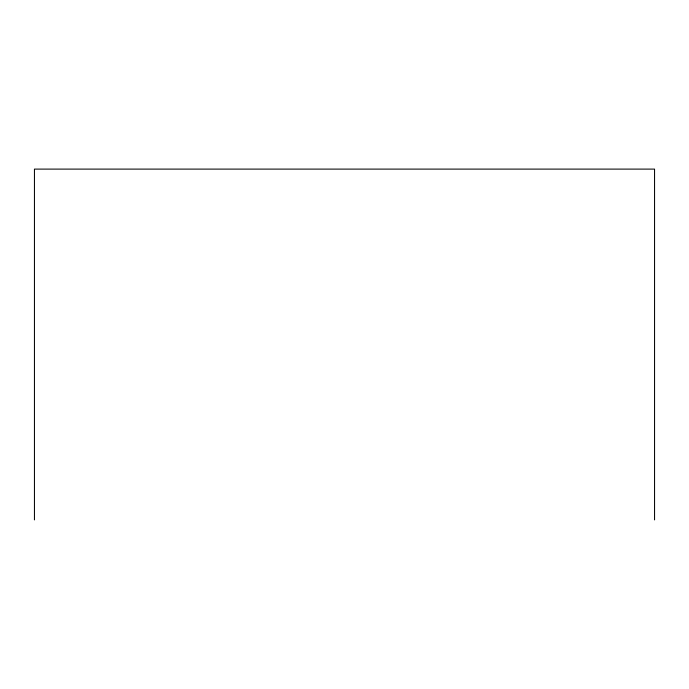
<?xml version="1.0" encoding="UTF-8"?>
<svg xmlns="http://www.w3.org/2000/svg" width="689" height="689" viewBox="0 0 689 689"><rect width="100%" height="100%" fill="white"/><g stroke="black" fill="none" stroke-linecap="round" stroke-linejoin="round"><path stroke-width="1.03" d="M654.55 519.894L654.55 169.106L34.45 169.106L34.45 519.894"/></g></svg>
